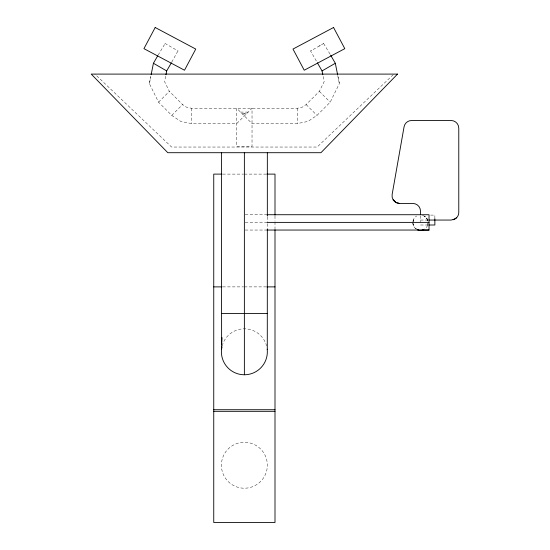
<?xml version="1.0" encoding="UTF-8"?>
<svg xmlns="http://www.w3.org/2000/svg" width="550" height="550" viewBox="0 0 550 550"><rect width="100%" height="100%" fill="white"/><g stroke="black" fill="none" stroke-linecap="round" stroke-linejoin="round"><path stroke-width="0.41" stroke-dasharray="2.75 2.06" d="M412.803 222.661L413.827 218.831L412.803 222.661A7.659 7.659 0 0 1 416.632 216.033M338.071 77.117L339.364 83.593L330.192 102.183L316.986 115.39L307.918 121.447L297.227 123.578L252.031 123.578L236.713 108.261L236.713 146.547L252.031 146.547L252.031 108.261L236.713 123.578L191.517 123.578L180.819 121.447L171.751 115.39L158.544 102.183L149.38 83.593L150.666 77.117M149.38 83.593L150.989 75.501M165.626 76.258L164.56 81.593L169.373 91.355L182.579 104.562L186.684 107.298L191.517 108.261L297.227 108.261L302.06 107.298L306.157 104.562L319.364 91.355L324.177 81.593L323.118 76.258M158.104 55.158L165.137 43.505M171.792 62.081L177.946 50.896M158.544 102.183L169.373 91.355M171.751 115.39L182.579 104.562M393.243 74.676L317.137 147.042L171.6 147.042L94.875 74.092M310.791 50.896L311.458 50.518M318.918 46.207L320.519 45.286M323.606 43.505L330.213 54.422M323.833 43.374L310.571 51.026L316.951 62.081M242.385 113.939L245.025 113.85M240.542 112.09L248.201 112.09M222.709 174.109L243.574 174.109M244.372 174.109L266.028 174.109M245.231 214.727L265.843 214.727M430.636 215.105L434.864 215.105L434.864 218.776M420.489 220.055L428.099 220.055M245.231 222.386L265.843 222.386M428.099 225.005L420.489 225.005L420.489 223.554M245.231 230.044L265.843 230.044M222.709 286.887L243.574 286.887M244.372 286.887L266.028 286.887M243.712 113.85L246.352 113.939M164.911 43.374L178.173 51.026M422.441 215.263C425.611 216.411 428.168 219.154 428.113 222.661M417.787 229.666L415.044 228.078L416.103 228.889M319.364 91.355L330.192 102.183M306.157 104.562L316.986 115.39M427.852 220.681L425.872 217.25L424.284 216.033A7.659 7.659 0 0 1 427.852 220.681L427.852 224.647L428.031 223.321A7.659 7.659 0 0 1 424.284 229.295M413.002 223.431L413.827 226.49L412.885 223.321M337.748 75.501L339.364 83.593M420.489 215.772L420.489 222.53M297.227 108.261L297.227 123.578M275 215.978L275 221.1M275 221.959L275 228.793M267.341 216.858L267.341 222.846M267.341 223.706L267.341 227.982M191.517 108.261L191.517 123.578M222.179 345.854A22.969 22.969 0 0 1 266.558 345.854M416.068 228.938A7.659 7.659 0 0 1 412.83 223.327M228.126 481.491A22.969 22.969 0 0 0 266.558 471.192A22.969 22.969 0 0 0 238.425 443.059A22.969 22.969 0 0 0 228.126 481.491"/><path stroke-width="0.82" d="M267.341 228.834L267.286 349.25M151.147 74.69L153.422 63.264L157.678 55.901M165.928 74.738L166.684 70.922L171.366 62.817M221.994 346.672L221.437 349.133L221.822 337.48L221.629 344.183L221.396 152.708M420.489 214.369L420.489 211.117A7.659 7.659 0 0 0 412.837 203.459L399.678 203.459A7.659 7.659 0 0 1 392.136 194.473L404.058 126.837A7.659 7.659 0 0 1 411.599 120.512L451.124 120.512A7.659 7.659 0 0 1 458.776 128.164L458.776 212.396A7.659 7.659 0 0 1 456.534 217.814L454.953 219.031L451.124 220.055L428.945 220.055M322.816 74.738L322.053 70.922L335.321 63.264L330.639 55.158M453.104 219.794L456.534 217.814M422.441 230.051L429.027 230.044L429.027 214.727L266.702 214.727M221.897 174.109L213.744 174.109L213.744 522.5L275 522.5L275 229.646M266.839 174.109L275 174.109L275 215.119M266.702 222.386L429.027 222.386M428.945 225.005L434.864 225.005L434.864 218.776M266.702 230.044L429.027 230.044M213.744 286.887L221.897 286.887M266.839 286.887L275 286.887M221.396 313.514L267.341 313.514M213.744 409.723L275 409.723M213.744 411.324L275 411.324M399.678 203.459L396.014 202.531L393.243 199.959L396.014 202.531M417.244 229.549L418.474 230.058M153.422 63.264L166.684 70.922M317.377 62.817L322.053 70.922M335.321 63.264L337.59 74.69M267.341 152.708L267.341 216.006M244.372 152.708L244.372 374.777M267.197 349.229A22.969 22.969 0 0 1 243.506 374.756A22.969 22.969 0 0 1 221.801 347.524M423.692 229.604A7.659 7.659 0 0 1 417.216 229.604M155.189 27.5L143.942 48.654L184.504 70.228L195.752 49.067L155.189 27.5M397.519 74.092L320.946 152.708L167.798 152.708L91.224 74.092L397.519 74.092M333.554 27.5L292.985 49.067L304.232 70.228L344.802 48.654L333.554 27.5"/></g></svg>
